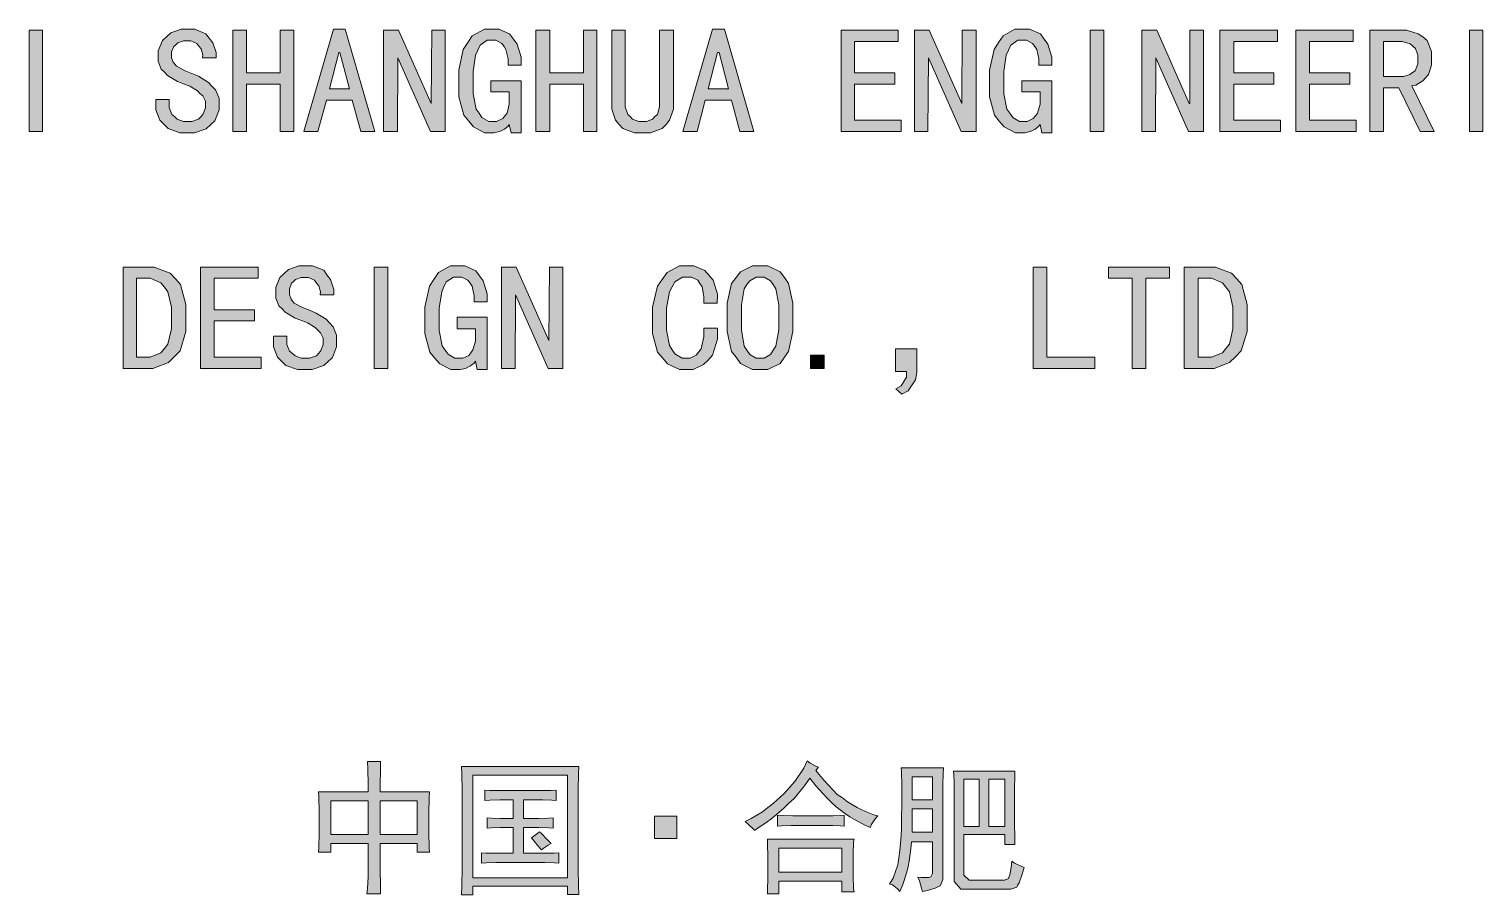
# Model space of a CAD drawing. Header units: millimetres. Extents: x -30643 to 86172, y -19411 to 63186.
# Drawn here: x 78949 to 82738, y 51980 to 54235 of the extents above; entities that cross this region are included whole.
import ezdxf

# ---------------------------------------------------------------- set-up
doc = ezdxf.new("R2010")
doc.units = ezdxf.units.MM

msp = doc.modelspace()

# ---------------------------------------------------------------- hatches: boundary and pattern name
h = msp.add_hatch(color=0)
h.dxf.hatch_style = 2
h.paths.add_polyline_path([(78984.3, 53968.3), (78949.1, 53968.3), (78949.1, 54232.2), (78984.3, 54232.2)])
h = msp.add_hatch(color=0)
h.dxf.hatch_style = 2
h.paths.add_polyline_path([(79444.5, 54042.2), (79444.5, 54024.6), (79433.2, 53996.4), (79422, 53985.9), (79410.7, 53975.3), (79380.5, 53964.8), (79360.7, 53964.8), (79341.8, 53964.8), (79311.5, 53976), (79300.9, 53986.6), (79289.7, 53997.8), (79279.1, 54024.6), (79279.1, 54040.8), (79279.1, 54051.3), (79314.3, 54051.3), (79314.3, 54042.2), (79314.3, 54030.9), (79321.3, 54012.6), (79328.4, 54007), (79335.4, 54000.7), (79351.6, 53994.3), (79360.7, 53994.3), (79373.4, 53994.3), (79391, 54000.7), (79397.3, 54007.7), (79403, 54014), (79408.6, 54030.2), (79408.6, 54039.4), (79408.6, 54047.1), (79401.6, 54061.2), (79394.5, 54067.5), (79388.2, 54074.5), (79367.8, 54086.5), (79354.4, 54091.4), (79336.1, 54098.5), (79309.4, 54113.9), (79301.6, 54122.4), (79293.2, 54130.8), (79285.5, 54151.2), (79285.5, 54162.5), (79285.5, 54178.7), (79296.7, 54205.4), (79308, 54215.3), (79318.5, 54225.1), (79345.3, 54235), (79360.7, 54235), (79381.2, 54235), (79410, 54223), (79418.5, 54211.1), (79427.6, 54199.1), (79436.7, 54173.8), (79436.7, 54159.7), (79400.9, 54159.7), (79401.6, 54168.1), (79397.3, 54183.6), (79391.7, 54190.6), (79386.1, 54197.7), (79370.6, 54204), (79360.7, 54204), (79351.6, 54204), (79336.8, 54199.1), (79331.9, 54194.2), (79326.3, 54189.2), (79320.6, 54175.9), (79320.6, 54167.4), (79320.6, 54160.4), (79324.9, 54148.4), (79329.1, 54143.5), (79333.3, 54138.6), (79355.8, 54126.6), (79373.4, 54119.6), (79390.3, 54112.5), (79416.3, 54095.6), (79425.5, 54086.5), (79434.6, 54076.6), (79444.5, 54054.8)])
h = msp.add_hatch(color=0)
h.dxf.hatch_style = 2
h.paths.add_polyline_path([(79638.7, 53968.3), (79603.5, 53968.3), (79603.5, 54091.4), (79515.6, 54091.4), (79515.6, 53968.3), (79479.7, 53968.3), (79479.7, 54232.2), (79515.6, 54232.2), (79515.6, 54121), (79603.5, 54121), (79603.5, 54232.2), (79638.7, 54232.2)])
h = msp.add_hatch(color=0)
h.paths.add_polyline_path([(79849.8, 53968.3), (79813.2, 53968.3), (79791.4, 54049.9), (79723.8, 54049.9), (79702, 53968.3), (79664.7, 53968.3), (79742.1, 54235), (79773.1, 54235)])
h.paths.add_polyline_path([(79783.7, 54079.5), (79759, 54173.8), (79756.2, 54173.8), (79731.6, 54079.5)])
h = msp.add_hatch(color=0)
h.dxf.hatch_style = 2
h.paths.add_polyline_path([(80033.5, 53968.3), (79995.5, 53968.3), (79910.3, 54159.7), (79908.9, 53968.3), (79873, 53968.3), (79873, 54232.2), (79911.7, 54232.2), (79996.9, 54040.8), (79998.3, 54232.2), (80033.5, 54232.2)])
h = msp.add_hatch(color=0)
h.dxf.hatch_style = 2
h.paths.add_polyline_path([(80231.2, 53964.8), (80205.2, 53964.8), (80200.2, 53986.6), (80197.4, 53982.4), (80187.6, 53974.6), (80181.2, 53971.1), (80174.9, 53968.3), (80160.1, 53964.8), (80152.4, 53964.8), (80136.2, 53964.8), (80107.4, 53980.2), (80094.7, 53995), (80082, 54010.5), (80069.4, 54058.4), (80069.4, 54091.4), (80069.4, 54128), (80080.6, 54182.2), (80092.6, 54199.8), (80103.8, 54217.4), (80135.5, 54235), (80155.9, 54235), (80173.5, 54235), (80200.9, 54222.3), (80211.5, 54208.9), (80221.3, 54195.6), (80231.2, 54161.8), (80231.2, 54140.7), (80197.4, 54140.7), (80197.4, 54157.6), (80191.8, 54181.5), (80186.9, 54189.9), (80181.2, 54197.7), (80165.8, 54206.1), (80155.9, 54206.1), (80143.2, 54206.1), (80124.9, 54193.5), (80118.6, 54180.1), (80112.3, 54167.4), (80106.6, 54124.5), (80106.6, 54094.9), (80106.6, 54066.1), (80114.4, 54026.7), (80122.1, 54016.1), (80129.2, 54004.9), (80147.5, 53994.3), (80157.3, 53994.3), (80167.2, 53994.3), (80183.4, 54002.1), (80189, 54009.1), (80194.6, 54016.1), (80200.2, 54039.4), (80200.2, 54054.8), (80200.2, 54071.7), (80152.4, 54071.7), (80152.4, 54100.6), (80231.2, 54100.6)])
h = msp.add_hatch(color=0)
h.dxf.hatch_style = 2
h.paths.add_polyline_path([(80428.9, 53968.3), (80393.8, 53968.3), (80393.8, 54091.4), (80305.8, 54091.4), (80305.8, 53968.3), (80269.9, 53968.3), (80269.9, 54232.2), (80305.8, 54232.2), (80305.8, 54121), (80393.8, 54121), (80393.8, 54232.2), (80428.9, 54232.2)])
h = msp.add_hatch(color=0)
h.dxf.hatch_style = 2
h.paths.add_polyline_path([(80628.1, 54045.7), (80628.1, 54026.7), (80618.2, 53997.8), (80609.1, 53986.6), (80599.2, 53976), (80568.3, 53964.8), (80547.9, 53964.8), (80526.7, 53964.8), (80496.5, 53976), (80486.6, 53986.6), (80477.5, 53997.8), (80467.6, 54026.7), (80467.6, 54045.7), (80467.6, 54232.2), (80502.8, 54232.2), (80502.8, 54045.7), (80502.8, 54032.3), (80509.2, 54012.6), (80515.5, 54007), (80521.8, 54000.7), (80538, 53994.3), (80547.9, 53994.3), (80557.7, 53994.3), (80573.9, 54000.7), (80580.2, 54007), (80586.6, 54012.6), (80592.2, 54032.3), (80592.2, 54045.7), (80592.2, 54232.2), (80628.1, 54232.2)])
h = msp.add_hatch(color=0)
h.paths.add_polyline_path([(80837.8, 53968.3), (80801.2, 53968.3), (80779.4, 54049.9), (80711.1, 54049.9), (80690, 53968.3), (80652.7, 53968.3), (80730.1, 54235), (80761.1, 54235)])
h.paths.add_polyline_path([(80771.6, 54079.5), (80747, 54173.8), (80743.5, 54173.8), (80718.9, 54079.5)])
h = msp.add_hatch(color=0)
h.dxf.hatch_style = 2
h.paths.add_polyline_path([(81222, 53968.3), (81065.1, 53968.3), (81065.1, 54232.2), (81214.2, 54232.2), (81214.2, 54202.6), (81100.2, 54202.6), (81100.2, 54121), (81205.1, 54121), (81205.1, 54091.4), (81100.2, 54091.4), (81100.2, 53997.8), (81222, 53997.8)])
h = msp.add_hatch(color=0)
h.dxf.hatch_style = 2
h.paths.add_polyline_path([(81416.9, 53968.3), (81378.2, 53968.3), (81293.1, 54159.7), (81291.6, 53968.3), (81256.5, 53968.3), (81256.5, 54232.2), (81294.5, 54232.2), (81379.6, 54040.8), (81381, 54232.2), (81416.9, 54232.2)])
h = msp.add_hatch(color=0)
h.dxf.hatch_style = 2
h.paths.add_polyline_path([(81613.9, 53964.8), (81587.9, 53964.8), (81583.7, 53986.6), (81580.2, 53982.4), (81571, 53974.6), (81564, 53971.1), (81557.6, 53968.3), (81543.6, 53964.8), (81535.8, 53964.8), (81519.6, 53964.8), (81490.1, 53980.2), (81477.4, 53995), (81464.8, 54010.5), (81452.1, 54058.4), (81452.1, 54091.4), (81452.1, 54128), (81464, 54182.2), (81475.3, 54199.8), (81487.3, 54217.4), (81518.2, 54235), (81538.6, 54235), (81556.2, 54235), (81584.4, 54222.3), (81594.2, 54208.9), (81604.1, 54195.6), (81613.9, 54161.8), (81613.9, 54140.7), (81580.2, 54140.7), (81580.2, 54157.6), (81575.2, 54181.5), (81569.6, 54189.9), (81564, 54197.7), (81548.5, 54206.1), (81538.6, 54206.1), (81526, 54206.1), (81507.7, 54193.5), (81501.3, 54180.1), (81495.7, 54167.4), (81489.4, 54124.5), (81489.4, 54094.9), (81489.4, 54066.1), (81497.1, 54026.7), (81504.9, 54016.1), (81512.6, 54004.9), (81530.2, 53994.3), (81540, 53994.3), (81549.9, 53994.3), (81566.1, 54002.1), (81571.7, 54009.1), (81577.3, 54016.1), (81583.7, 54039.4), (81583.7, 54054.8), (81583.7, 54071.7), (81535.8, 54071.7), (81535.8, 54100.6), (81613.9, 54100.6)])
h = msp.add_hatch(color=0)
h.dxf.hatch_style = 2
h.paths.add_polyline_path([(81749.7, 53968.3), (81714.6, 53968.3), (81714.6, 54232.2), (81749.7, 54232.2)])
h = msp.add_hatch(color=0)
h.dxf.hatch_style = 2
h.paths.add_polyline_path([(82009.4, 53968.3), (81970.7, 53968.3), (81885.6, 54159.7), (81884.1, 53968.3), (81849, 53968.3), (81849, 54232.2), (81887.7, 54232.2), (81972.1, 54040.8), (81974.2, 54040.8), (81974.2, 54232.2), (82009.4, 54232.2)])
h = msp.add_hatch(color=0)
h.dxf.hatch_style = 2
h.paths.add_polyline_path([(82209.9, 53968.3), (82052.3, 53968.3), (82052.3, 54232.2), (82202.2, 54232.2), (82202.2, 54202.6), (82088.2, 54202.6), (82088.2, 54121), (82193.1, 54121), (82193.1, 54091.4), (82088.2, 54091.4), (82088.2, 53997.8), (82209.9, 53997.8)])
h = msp.add_hatch(color=0)
h.dxf.hatch_style = 2
h.paths.add_polyline_path([(82407.7, 53968.3), (82250.1, 53968.3), (82250.1, 54232.2), (82399.9, 54232.2), (82399.9, 54202.6), (82285.9, 54202.6), (82285.9, 54121), (82390.8, 54121), (82390.8, 54091.4), (82285.9, 54091.4), (82285.9, 53997.8), (82407.7, 53997.8)])
h = msp.add_hatch(color=0)
h.paths.add_polyline_path([(82611, 53968.3), (82574.5, 53968.3), (82518.9, 54082.3), (82478.8, 54082.3), (82478.8, 53968.3), (82442.9, 53968.3), (82442.9, 54232.2), (82520.3, 54232.2), (82538.6, 54232.2), (82568.8, 54223), (82580.8, 54214.6), (82592, 54205.4), (82603.3, 54176.6), (82603.3, 54156.2), (82603.3, 54140.7), (82595.6, 54116.8), (82587.8, 54108.3), (82580.8, 54099.9), (82562.5, 54089.3), (82552.6, 54087.2)])
h.paths.add_polyline_path([(82568.1, 54156.2), (82568.1, 54167.4), (82561.8, 54184.3), (82554.7, 54190.6), (82548.4, 54196.3), (82527.3, 54202.6), (82512.5, 54202.6), (82478.8, 54202.6), (82478.8, 54111.8), (82521.7, 54111.8), (82530.8, 54111.8), (82547, 54116.8), (82554, 54121.7), (82561.1, 54126.6), (82568.1, 54144.2)])
h = msp.add_hatch(color=0)
h.dxf.hatch_style = 2
h.paths.add_polyline_path([(82737.7, 53968.3), (82702.5, 53968.3), (82702.5, 54232.2), (82737.7, 54232.2)])
h = msp.add_hatch(color=0)
h.paths.add_polyline_path([(79357.2, 53482.7), (79357.2, 53446.9), (79342.5, 53396.9), (79327, 53381.4), (79312.2, 53366.6), (79271.4, 53351.2), (79246, 53351.2), (79194, 53351.2), (79194, 53615), (79246, 53615), (79274.9, 53615), (79317.1, 53599.6), (79330.5, 53584.8), (79343.9, 53569.3), (79357.2, 53517.9)])
h.paths.add_polyline_path([(79320.6, 53482.7), (79320.6, 53510.9), (79310.8, 53551), (79301.6, 53563), (79292.5, 53574.2), (79265, 53586.2), (79246, 53586.2), (79229.2, 53586.2), (79229.2, 53380.7), (79246, 53380.7), (79265, 53380.7), (79292.5, 53392), (79301.6, 53403.2), (79310.8, 53414.5), (79320.6, 53453.9)])
h = msp.add_hatch(color=0)
h.dxf.hatch_style = 2
h.paths.add_polyline_path([(79553.6, 53351.2), (79395.9, 53351.2), (79395.9, 53615), (79545.8, 53615), (79545.8, 53586.2), (79431.1, 53586.2), (79431.1, 53503.9), (79536.7, 53503.9), (79536.7, 53475), (79431.1, 53475), (79431.1, 53380.7), (79553.6, 53380.7)])
h = msp.add_hatch(color=0)
h.dxf.hatch_style = 2
h.paths.add_polyline_path([(79750.6, 53425.7), (79750.6, 53407.4), (79740, 53379.3), (79728.8, 53369.5), (79717.5, 53358.9), (79686.6, 53348.3), (79667.6, 53348.3), (79648.6, 53348.3), (79618.3, 53358.9), (79607, 53370.2), (79596.5, 53380.7), (79585.9, 53407.4), (79585.9, 53423.6), (79585.9, 53434.9), (79621.1, 53434.9), (79621.1, 53425.7), (79621.1, 53413.8), (79628.1, 53396.2), (79635.2, 53389.9), (79642.2, 53383.5), (79658.4, 53377.9), (79667.6, 53377.9), (79680.2, 53377.9), (79697.8, 53384.2), (79704.1, 53390.6), (79709.8, 53397.6), (79715.4, 53413.1), (79715.4, 53422.2), (79715.4, 53430), (79708.4, 53444), (79701.3, 53451.1), (79694.3, 53457.4), (79674.6, 53469.4), (79661.2, 53475), (79642.9, 53482), (79616.2, 53497.5), (79608.4, 53506), (79600, 53514.4), (79592.3, 53534.1), (79592.3, 53546.1), (79592.3, 53562.3), (79602.8, 53588.3), (79614.1, 53598.1), (79625.3, 53608.7), (79652.1, 53618.6), (79667.6, 53618.6), (79688, 53618.6), (79716.8, 53606.6), (79725.3, 53594.6), (79734.4, 53582.7), (79743.6, 53556.6), (79743.6, 53542.6), (79707.7, 53542.6), (79708.4, 53551), (79704.1, 53566.5), (79698.5, 53573.5), (79692.9, 53580.6), (79677.4, 53587.6), (79667.6, 53587.6), (79658.4, 53587.6), (79643.6, 53582.7), (79638, 53577.7), (79633.1, 53572.8), (79627.4, 53558.7), (79627.4, 53550.3), (79627.4, 53543.3), (79631.7, 53531.3), (79635.9, 53526.4), (79640.1, 53521.4), (79661.9, 53509.5), (79680.2, 53502.4), (79697.1, 53495.4), (79723.1, 53479.2), (79732.3, 53469.4), (79741.4, 53459.5), (79750.6, 53437.7)])
h = msp.add_hatch(color=0)
h.dxf.hatch_style = 2
h.paths.add_polyline_path([(79883.6, 53351.2), (79848.4, 53351.2), (79848.4, 53615), (79883.6, 53615)])
h = msp.add_hatch(color=0)
h.dxf.hatch_style = 2
h.paths.add_polyline_path([(80143.2, 53348.3), (80116.5, 53348.3), (80112.3, 53370.2), (80108.8, 53365.2), (80099.6, 53357.5), (80092.6, 53354.7), (80086.2, 53351.2), (80072.2, 53348.3), (80064.4, 53348.3), (80048.2, 53348.3), (80019.4, 53363.1), (80006, 53378.6), (79993.4, 53393.4), (79980.7, 53441.9), (79980.7, 53475), (79980.7, 53510.9), (79992.7, 53565.1), (80003.9, 53582.7), (80015.9, 53601), (80047.5, 53618.6), (80067.2, 53618.6), (80084.8, 53618.6), (80113, 53605.2), (80122.8, 53592.5), (80132.7, 53579.1), (80143.2, 53545.4), (80143.2, 53524.3), (80108.8, 53524.3), (80108.8, 53540.4), (80103.8, 53565.1), (80098.2, 53572.8), (80092.6, 53581.3), (80077.1, 53589), (80067.2, 53589), (80055.3, 53589), (80036.3, 53576.3), (80029.9, 53563.7), (80024.3, 53551), (80018, 53508.1), (80018, 53477.8), (80018, 53449.7), (80025.7, 53410.3), (80033.5, 53399), (80041.2, 53388.4), (80058.8, 53377.9), (80068.7, 53377.9), (80079.2, 53377.9), (80094.7, 53384.9), (80100.3, 53392), (80105.9, 53399.7), (80112.3, 53422.2), (80112.3, 53437.7), (80112.3, 53454.6), (80064.4, 53454.6), (80064.4, 53484.2), (80143.2, 53484.2)])
h = msp.add_hatch(color=0)
h.dxf.hatch_style = 2
h.paths.add_polyline_path([(80340.3, 53351.2), (80301.6, 53351.2), (80217.1, 53542.6), (80215.7, 53351.2), (80179.8, 53351.2), (80179.8, 53615), (80218.5, 53615), (80303.7, 53423.6), (80305.1, 53615), (80340.3, 53615)])
h = msp.add_hatch(color=0)
h.dxf.hatch_style = 2
h.paths.add_polyline_path([(80743.5, 53456), (80742.8, 53427.2), (80730.1, 53385.6), (80718.9, 53373), (80706.9, 53361), (80679.4, 53348.3), (80663.3, 53348.3), (80644.3, 53348.3), (80612.6, 53363.1), (80599.9, 53378.6), (80586.6, 53393.4), (80573.9, 53441.9), (80573.9, 53475), (80573.9, 53510.9), (80586.6, 53565.1), (80599.2, 53582.7), (80611.9, 53601), (80644.3, 53618.6), (80664.7, 53618.6), (80681.6, 53618.6), (80709.7, 53605.9), (80721, 53593.2), (80732.2, 53580.6), (80742.8, 53544.7), (80742.1, 53521.4), (80707.6, 53521.4), (80707.6, 53538.3), (80702.7, 53563.7), (80697, 53572.1), (80691.4, 53580.6), (80675.2, 53589), (80664.7, 53589), (80652, 53589), (80632.3, 53576.3), (80625.3, 53563.7), (80618.2, 53551), (80610.5, 53508.1), (80610.5, 53477.8), (80610.5, 53450.4), (80618.2, 53411), (80625.3, 53399.7), (80632.3, 53389.2), (80651.3, 53377.9), (80663.3, 53377.9), (80671.7, 53377.9), (80687.2, 53385.6), (80694.2, 53394.1), (80700.6, 53401.8), (80707.6, 53433.5), (80707.6, 53456)])
h = msp.add_hatch(color=0)
h.paths.add_polyline_path([(80939.1, 53484.2), (80939.1, 53447.6), (80927.8, 53395.5), (80917.3, 53380), (80906, 53363.8), (80874.4, 53348.3), (80854.7, 53348.3), (80834.3, 53348.3), (80802.6, 53363.8), (80791.3, 53380), (80779.4, 53395.5), (80768.1, 53447.6), (80768.1, 53484.2), (80768.1, 53520.7), (80779.4, 53572.1), (80791.3, 53587.6), (80802.6, 53603.1), (80834.3, 53618.6), (80854.7, 53618.6), (80874.4, 53618.6), (80906, 53603.1), (80917.3, 53587.6), (80927.8, 53572.1), (80939.1, 53520.7)])
h.paths.add_polyline_path([(80902.5, 53484.2), (80902.5, 53516.5), (80895.5, 53558.7), (80888.4, 53569.3), (80881.4, 53579.1), (80864.5, 53589), (80854.7, 53589), (80844.1, 53589), (80827.2, 53579.1), (80819.5, 53569.3), (80812.4, 53558.7), (80805.4, 53516.5), (80805.4, 53484.2), (80805.4, 53451.8), (80812.4, 53408.9), (80819.5, 53398.3), (80827.2, 53387.7), (80844.1, 53377.9), (80854.7, 53377.9), (80864.5, 53377.9), (80881.4, 53387.7), (80888.4, 53398.3), (80895.5, 53408.9), (80902.5, 53451.8)])
h = msp.add_hatch(color=0)
h.dxf.hatch_style = 2
h.paths.add_polyline_path([(81726.5, 53351.2), (81566.1, 53351.2), (81566.1, 53615), (81601.3, 53615), (81601.3, 53380.7), (81726.5, 53380.7)])
h = msp.add_hatch(color=0)
h.dxf.hatch_style = 2
h.paths.add_polyline_path([(81920.7, 53586.2), (81859.5, 53586.2), (81859.5, 53351.2), (81823.6, 53351.2), (81823.6, 53586.2), (81761.7, 53586.2), (81761.7, 53615), (81920.7, 53615)])
h = msp.add_hatch(color=0)
h.paths.add_polyline_path([(82123.4, 53482.7), (82123.4, 53446.9), (82107.9, 53396.9), (82093.1, 53381.4), (82077.7, 53366.6), (82037.5, 53351.2), (82012.2, 53351.2), (81959.4, 53351.2), (81959.4, 53615), (82012.2, 53615), (82040.4, 53615), (82082.6, 53599.6), (82096, 53584.8), (82109.3, 53569.3), (82123.4, 53517.9)])
h.paths.add_polyline_path([(82086.1, 53482.7), (82086.1, 53510.9), (82077, 53551), (82067.8, 53563), (82058.7, 53574.2), (82030.5, 53586.2), (82012.2, 53586.2), (81995.3, 53586.2), (81995.3, 53380.7), (82012.2, 53380.7), (82030.5, 53380.7), (82058.7, 53392), (82067.8, 53403.2), (82077, 53414.5), (82086.1, 53453.9)])
h = msp.add_hatch(color=0)
h.dxf.hatch_style = 2
h.paths.add_polyline_path([(81021.4, 53351.2), (80985.5, 53351.2), (80985.5, 53385.6), (81021.4, 53385.6)])
h = msp.add_hatch(color=0)
h.dxf.hatch_style = 2
h.paths.add_polyline_path([(81206.5, 53402.5), (81262.1, 53402.5), (81262.1, 53340.6), (81259.3, 53321.6), (81240.3, 53292.7), (81223.4, 53283.6), (81207.9, 53297.7), (81222, 53305.4), (81235.4, 53327.9), (81235.4, 53343.4), (81206.5, 53343.4)])
h = msp.add_hatch(color=0)
h.paths.add_polyline_path([(79865.3, 52327.3), (79864.6, 52306.2), (79863.9, 52266.8), (79863.9, 52248.5), (79992.7, 52248.5), (79991.9, 52233.7), (79991.2, 52192.9), (79991.2, 52166.9), (79991.2, 52141.5), (79991.9, 52103.5), (79992.7, 52090.9), (79960.3, 52090.9), (79960.3, 52113.4), (79863.9, 52113.4), (79863.9, 52049.3), (79863.9, 52040.9), (79864.6, 52007.1), (79865.3, 51982.5), (79829.4, 51982.5), (79830.8, 51995.9), (79832.9, 52027.5), (79832.9, 52045.1), (79832.9, 52113.4), (79735.8, 52113.4), (79735.8, 52090.9), (79703.4, 52090.9), (79704.1, 52102.1), (79704.8, 52140.1), (79704.8, 52166.9), (79704.8, 52194.3), (79704.1, 52235.1), (79703.4, 52248.5), (79832.9, 52248.5), (79832.9, 52268.2), (79831.5, 52307.6), (79830.8, 52327.3)])
h.paths.add_polyline_path([(79960.3, 52137.3), (79960.3, 52224.6), (79863.9, 52224.6), (79863.9, 52137.3)])
h.paths.add_polyline_path([(79832.9, 52137.3), (79832.9, 52224.6), (79735.8, 52224.6), (79735.8, 52137.3)])
h = msp.add_hatch(color=0)
h.dxf.hatch_style = 2
h.paths.add_polyline_path([(80998.9, 52303.4), (81020.7, 52277.3), (81055.2, 52241.5), (81068.6, 52232.3), (81081.9, 52222.5), (81106.6, 52207.7), (81117.8, 52202), (81129.1, 52197.1), (81150.2, 52188.7), (81160.8, 52185.9), (81153.7, 52178.1), (81143.9, 52162.6), (81141.8, 52154.9), (81127, 52161.2), (81100.2, 52176), (81088.3, 52183), (81076.3, 52190.8), (81052.4, 52209.1), (81039.7, 52221), (81027.8, 52232.3), (80999.6, 52264), (80984.1, 52283.7), (80970.1, 52264), (80942.6, 52230.9), (80928.5, 52218.2), (80915.2, 52204.9), (80891.3, 52184.5), (80882.1, 52177.4), (80872.3, 52169.7), (80850.4, 52154.9), (80838.5, 52147.2), (80837.1, 52150.7), (80825.1, 52162.6), (80815.3, 52171.1), (80830.7, 52178.8), (80860.3, 52196.4), (80874.4, 52207), (80888.4, 52217.5), (80916.6, 52243.6), (80930.7, 52259.7), (80944.7, 52275.2), (80968, 52309.7), (80977.1, 52328.7), (80984.8, 52323.1), (80999.6, 52315.3), (81006.7, 52312.5)])
h = msp.add_hatch(color=0)
h.paths.add_polyline_path([(80381.8, 52313.9), (80381.1, 52294.9), (80380.4, 52253.4), (80380.4, 52230.9), (80380.4, 52071.9), (80380.4, 52048.6), (80381.1, 52003.6), (80381.8, 51981.1), (80352.2, 51981.1), (80352.2, 52002.2), (80105.9, 52002.2), (80105.9, 51979.7), (80075.7, 51979.7), (80076.4, 52002.9), (80077.8, 52050.1), (80077.8, 52074.7), (80077.8, 52230.9), (80077.8, 52252.7), (80076.4, 52294.2), (80075.7, 52313.9)])
h.paths.add_polyline_path([(80352.2, 52024), (80352.2, 52291.4), (80105.9, 52291.4), (80105.9, 52024)])
h = msp.add_hatch(color=0)
h.paths.add_polyline_path([(81264.9, 52026.1), (81274.1, 52024.7), (81288.8, 52024.7), (81293.8, 52025.4), (81298.7, 52026.8), (81303.6, 52035.3), (81303.6, 52043.7), (81303.6, 52117.6), (81248.7, 52117.6), (81246.6, 52100), (81242.4, 52067.6), (81239.6, 52053.6), (81236.8, 52038.8), (81226.2, 52006.4), (81218.5, 51988.8), (81212.1, 51995.9), (81198.8, 52005.7), (81191.7, 52007.8), (81200.9, 52023.3), (81212.8, 52057.8), (81215.6, 52076.1), (81218.5, 52095.1), (81222, 52133.8), (81222.7, 52154.9), (81222.7, 52176), (81223.4, 52219.6), (81223.4, 52242.2), (81223.4, 52265.4), (81222.7, 52299.9), (81222, 52310.4), (81331.8, 52310.4), (81331.1, 52295.6), (81330.3, 52266.8), (81330.3, 52252.7), (81330.3, 52033.2), (81330.3, 52019.8), (81323.3, 52003.6), (81317, 52000.8), (81309.9, 51997.3), (81290.2, 51991.6), (81276.9, 51988.8), (81274.8, 51997.3), (81269.1, 52016.3)])
h.paths.add_polyline_path([(81303.6, 52142.9), (81303.6, 52204.2), (81250.1, 52204.2), (81250.1, 52142.9)])
h.paths.add_polyline_path([(81303.6, 52227.4), (81303.6, 52287.2), (81250.1, 52287.2), (81250.1, 52227.4)])
h = msp.add_hatch(color=0)
h.paths.add_polyline_path([(81518.2, 52302), (81517.5, 52294.9), (81516.8, 52249.9), (81516.8, 52211.2), (81516.8, 52172.5), (81517.5, 52122.5), (81518.2, 52110.6), (81491.5, 52110.6), (81491.5, 52137.3), (81385.2, 52137.3), (81385.2, 52043.7), (81385.2, 52031.1), (81399.3, 52018.4), (81413.4, 52018.4), (81483, 52018.4), (81490.8, 52018.4), (81501.3, 52022.6), (81502.7, 52027.5), (81504.9, 52031.8), (81508.4, 52051.5), (81509.8, 52067.6), (81516.8, 52062.7), (81533, 52055), (81542.2, 52050.8), (81537.2, 52033.9), (81528.8, 52011.4), (81526, 52005.7), (81523.2, 52000.1), (81507.7, 51994.5), (81495, 51994.5), (81393.7, 51994.5), (81376.8, 51994.5), (81359.9, 52014.9), (81359.9, 52034.6), (81359.9, 52259), (81359.9, 52271.7), (81359.2, 52292.8), (81358.5, 52302)])
h.paths.add_polyline_path([(81491.5, 52157.7), (81491.5, 52280.9), (81450, 52280.9), (81450, 52157.7)])
h.paths.add_polyline_path([(81424.6, 52157.7), (81424.6, 52280.9), (81385.2, 52280.9), (81385.2, 52157.7)])
h = msp.add_hatch(color=0)
h.dxf.hatch_style = 2
h.paths.add_polyline_path([(80274.8, 52251.3), (80286.1, 52251.3), (80310, 52252), (80322.7, 52252.7), (80322.7, 52226), (80311.4, 52226.7), (80287.5, 52227.4), (80274.8, 52227.4), (80237.5, 52227.4), (80237.5, 52178.8), (80264.3, 52178.8), (80277.6, 52178.8), (80303, 52179.5), (80314.9, 52180.2), (80314.9, 52153.5), (80303, 52154.2), (80277.6, 52154.9), (80264.3, 52154.9), (80237.5, 52154.9), (80237.5, 52088.1), (80279.1, 52088.1), (80292.4, 52088.1), (80317.8, 52088.8), (80329.7, 52089.5), (80329.7, 52062.7), (80318.5, 52063.4), (80293.1, 52064.1), (80279.1, 52064.1), (80178.4, 52064.1), (80165.8, 52064.1), (80140.4, 52063.4), (80127.8, 52062.7), (80127.8, 52089.5), (80140.4, 52088.8), (80165.8, 52088.1), (80178.4, 52088.1), (80210.8, 52088.1), (80210.8, 52154.9), (80190.4, 52154.9), (80177.7, 52154.9), (80153.8, 52154.2), (80142.5, 52153.5), (80142.5, 52180.2), (80153.8, 52179.5), (80177.7, 52178.8), (80190.4, 52178.8), (80210.8, 52178.8), (80210.8, 52227.4), (80189, 52227.4), (80175.6, 52227.4), (80149.6, 52226.7), (80136.9, 52226), (80136.9, 52252.7), (80149.6, 52252), (80175.6, 52251.3), (80189, 52251.3)])
h = msp.add_hatch(color=0)
h.dxf.hatch_style = 2
h.paths.add_polyline_path([(80578.8, 52184.5), (80637.2, 52184.5), (80637.2, 52126.8), (80578.8, 52126.8)])
h = msp.add_hatch(color=0)
h.dxf.hatch_style = 2
h.paths.add_polyline_path([(81032, 52185.9), (81043.2, 52185.9), (81064.4, 52186.6), (81073.5, 52187.3), (81073.5, 52159.1), (81063.7, 52159.8), (81043.2, 52160.5), (81033.4, 52160.5), (80950.4, 52160.5), (80934.2, 52160.5), (80909.5, 52159.8), (80899.7, 52159.1), (80899.7, 52187.3), (80913.8, 52186.6), (80939.1, 52185.9), (80950.4, 52185.9)])
h = msp.add_hatch(color=0)
h.dxf.hatch_style = 2
h.paths.add_polyline_path([(80279.1, 52144.3), (80283.3, 52140.8), (80298.1, 52125.3), (80309.3, 52113.4), (80301.6, 52109.2), (80288.9, 52100.7), (80284, 52097.2), (80281.9, 52100), (80269.2, 52115.5), (80258.6, 52128.2), (80264.3, 52132.4), (80274.8, 52140.8)])
h = msp.add_hatch(color=0)
h.paths.add_polyline_path([(81098.8, 52125.3), (81097.4, 52117.6), (81096.7, 52083.8), (81096.7, 52057.1), (81096.7, 52030.3), (81097.4, 51995.2), (81098.8, 51987.4), (81067.2, 51987.4), (81067.2, 52015.6), (80902.5, 52015.6), (80902.5, 51982.5), (80873, 51982.5), (80873.7, 51991.6), (80874.4, 52025.4), (80874.4, 52050.8), (80874.4, 52076.8), (80873.7, 52114.1), (80873, 52125.3)])
h.paths.add_polyline_path([(81067.2, 52038.8), (81067.2, 52101.4), (80902.5, 52101.4), (80902.5, 52038.8)])

# ---------------------------------------------------------------- linework, layer by layer
at = {"color": 0, "lineweight": 0}
for points in [[(78984.3, 53968.3), (78949.1, 53968.3), (78949.1, 54232.2), (78984.3, 54232.2)], [(79444.5, 54042.2), (79444.5, 54024.6), (79433.2, 53996.4), (79422, 53985.9), (79410.7, 53975.3), (79380.5, 53964.8), (79360.7, 53964.8), (79341.8, 53964.8), (79311.5, 53976), (79300.9, 53986.6), (79289.7, 53997.8), (79279.1, 54024.6), (79279.1, 54040.8), (79279.1, 54051.3), (79314.3, 54051.3), (79314.3, 54042.2), (79314.3, 54030.9), (79321.3, 54012.6), (79328.4, 54007), (79335.4, 54000.7), (79351.6, 53994.3), (79360.7, 53994.3), (79373.4, 53994.3), (79391, 54000.7), (79397.3, 54007.7), (79403, 54014), (79408.6, 54030.2), (79408.6, 54039.4), (79408.6, 54047.1), (79401.6, 54061.2), (79394.5, 54067.5), (79388.2, 54074.5), (79367.8, 54086.5), (79354.4, 54091.4), (79336.1, 54098.5), (79309.4, 54113.9), (79301.6, 54122.4), (79293.2, 54130.8), (79285.5, 54151.2), (79285.5, 54162.5), (79285.5, 54178.7), (79296.7, 54205.4), (79308, 54215.3), (79318.5, 54225.1), (79345.3, 54235), (79360.7, 54235), (79381.2, 54235), (79410, 54223), (79418.5, 54211.1), (79427.6, 54199.1), (79436.7, 54173.8), (79436.7, 54159.7), (79400.9, 54159.7), (79401.6, 54168.1), (79397.3, 54183.6), (79391.7, 54190.6), (79386.1, 54197.7), (79370.6, 54204), (79360.7, 54204), (79351.6, 54204), (79336.8, 54199.1), (79331.9, 54194.2), (79326.3, 54189.2), (79320.6, 54175.9), (79320.6, 54167.4), (79320.6, 54160.4), (79324.9, 54148.4), (79329.1, 54143.5), (79333.3, 54138.6), (79355.8, 54126.6), (79373.4, 54119.6), (79390.3, 54112.5), (79416.3, 54095.6), (79425.5, 54086.5), (79434.6, 54076.6), (79444.5, 54054.8)], [(79638.7, 53968.3), (79603.5, 53968.3), (79603.5, 54091.4), (79515.6, 54091.4), (79515.6, 53968.3), (79479.7, 53968.3), (79479.7, 54232.2), (79515.6, 54232.2), (79515.6, 54121), (79603.5, 54121), (79603.5, 54232.2), (79638.7, 54232.2)], [(79849.8, 53968.3), (79813.2, 53968.3), (79791.4, 54049.9), (79723.8, 54049.9), (79702, 53968.3), (79664.7, 53968.3), (79742.1, 54235), (79773.1, 54235)], [(80033.5, 53968.3), (79995.5, 53968.3), (79910.3, 54159.7), (79908.9, 53968.3), (79873, 53968.3), (79873, 54232.2), (79911.7, 54232.2), (79996.9, 54040.8), (79998.3, 54232.2), (80033.5, 54232.2)], [(80231.2, 53964.8), (80205.2, 53964.8), (80200.2, 53986.6), (80197.4, 53982.4), (80187.6, 53974.6), (80181.2, 53971.1), (80174.9, 53968.3), (80160.1, 53964.8), (80152.4, 53964.8), (80136.2, 53964.8), (80107.4, 53980.2), (80094.7, 53995), (80082, 54010.5), (80069.4, 54058.4), (80069.4, 54091.4), (80069.4, 54128), (80080.6, 54182.2), (80092.6, 54199.8), (80103.8, 54217.4), (80135.5, 54235), (80155.9, 54235), (80173.5, 54235), (80200.9, 54222.3), (80211.5, 54208.9), (80221.3, 54195.6), (80231.2, 54161.8), (80231.2, 54140.7), (80197.4, 54140.7), (80197.4, 54157.6), (80191.8, 54181.5), (80186.9, 54189.9), (80181.2, 54197.7), (80165.8, 54206.1), (80155.9, 54206.1), (80143.2, 54206.1), (80124.9, 54193.5), (80118.6, 54180.1), (80112.3, 54167.4), (80106.6, 54124.5), (80106.6, 54094.9), (80106.6, 54066.1), (80114.4, 54026.7), (80122.1, 54016.1), (80129.2, 54004.9), (80147.5, 53994.3), (80157.3, 53994.3), (80167.2, 53994.3), (80183.4, 54002.1), (80189, 54009.1), (80194.6, 54016.1), (80200.2, 54039.4), (80200.2, 54054.8), (80200.2, 54071.7), (80152.4, 54071.7), (80152.4, 54100.6), (80231.2, 54100.6)], [(80428.9, 53968.3), (80393.8, 53968.3), (80393.8, 54091.4), (80305.8, 54091.4), (80305.8, 53968.3), (80269.9, 53968.3), (80269.9, 54232.2), (80305.8, 54232.2), (80305.8, 54121), (80393.8, 54121), (80393.8, 54232.2), (80428.9, 54232.2)], [(80628.1, 54045.7), (80628.1, 54026.7), (80618.2, 53997.8), (80609.1, 53986.6), (80599.2, 53976), (80568.3, 53964.8), (80547.9, 53964.8), (80526.7, 53964.8), (80496.5, 53976), (80486.6, 53986.6), (80477.5, 53997.8), (80467.6, 54026.7), (80467.6, 54045.7), (80467.6, 54232.2), (80502.8, 54232.2), (80502.8, 54045.7), (80502.8, 54032.3), (80509.2, 54012.6), (80515.5, 54007), (80521.8, 54000.7), (80538, 53994.3), (80547.9, 53994.3), (80557.7, 53994.3), (80573.9, 54000.7), (80580.2, 54007), (80586.6, 54012.6), (80592.2, 54032.3), (80592.2, 54045.7), (80592.2, 54232.2), (80628.1, 54232.2)], [(80837.8, 53968.3), (80801.2, 53968.3), (80779.4, 54049.9), (80711.1, 54049.9), (80690, 53968.3), (80652.7, 53968.3), (80730.1, 54235), (80761.1, 54235)], [(81222, 53968.3), (81065.1, 53968.3), (81065.1, 54232.2), (81214.2, 54232.2), (81214.2, 54202.6), (81100.2, 54202.6), (81100.2, 54121), (81205.1, 54121), (81205.1, 54091.4), (81100.2, 54091.4), (81100.2, 53997.8), (81222, 53997.8)], [(81416.9, 53968.3), (81378.2, 53968.3), (81293.1, 54159.7), (81291.6, 53968.3), (81256.5, 53968.3), (81256.5, 54232.2), (81294.5, 54232.2), (81379.6, 54040.8), (81381, 54232.2), (81416.9, 54232.2)], [(81613.9, 53964.8), (81587.9, 53964.8), (81583.7, 53986.6), (81580.2, 53982.4), (81571, 53974.6), (81564, 53971.1), (81557.6, 53968.3), (81543.6, 53964.8), (81535.8, 53964.8), (81519.6, 53964.8), (81490.1, 53980.2), (81477.4, 53995), (81464.8, 54010.5), (81452.1, 54058.4), (81452.1, 54091.4), (81452.1, 54128), (81464, 54182.2), (81475.3, 54199.8), (81487.3, 54217.4), (81518.2, 54235), (81538.6, 54235), (81556.2, 54235), (81584.4, 54222.3), (81594.2, 54208.9), (81604.1, 54195.6), (81613.9, 54161.8), (81613.9, 54140.7), (81580.2, 54140.7), (81580.2, 54157.6), (81575.2, 54181.5), (81569.6, 54189.9), (81564, 54197.7), (81548.5, 54206.1), (81538.6, 54206.1), (81526, 54206.1), (81507.7, 54193.5), (81501.3, 54180.1), (81495.7, 54167.4), (81489.4, 54124.5), (81489.4, 54094.9), (81489.4, 54066.1), (81497.1, 54026.7), (81504.9, 54016.1), (81512.6, 54004.9), (81530.2, 53994.3), (81540, 53994.3), (81549.9, 53994.3), (81566.1, 54002.1), (81571.7, 54009.1), (81577.3, 54016.1), (81583.7, 54039.4), (81583.7, 54054.8), (81583.7, 54071.7), (81535.8, 54071.7), (81535.8, 54100.6), (81613.9, 54100.6)], [(81749.7, 53968.3), (81714.6, 53968.3), (81714.6, 54232.2), (81749.7, 54232.2)], [(82009.4, 53968.3), (81970.7, 53968.3), (81885.6, 54159.7), (81884.1, 53968.3), (81849, 53968.3), (81849, 54232.2), (81887.7, 54232.2), (81972.1, 54040.8), (81974.2, 54040.8), (81974.2, 54232.2), (82009.4, 54232.2)], [(82209.9, 53968.3), (82052.3, 53968.3), (82052.3, 54232.2), (82202.2, 54232.2), (82202.2, 54202.6), (82088.2, 54202.6), (82088.2, 54121), (82193.1, 54121), (82193.1, 54091.4), (82088.2, 54091.4), (82088.2, 53997.8), (82209.9, 53997.8)], [(82407.7, 53968.3), (82250.1, 53968.3), (82250.1, 54232.2), (82399.9, 54232.2), (82399.9, 54202.6), (82285.9, 54202.6), (82285.9, 54121), (82390.8, 54121), (82390.8, 54091.4), (82285.9, 54091.4), (82285.9, 53997.8), (82407.7, 53997.8)], [(82611, 53968.3), (82574.5, 53968.3), (82518.9, 54082.3), (82478.8, 54082.3), (82478.8, 53968.3), (82442.9, 53968.3), (82442.9, 54232.2), (82520.3, 54232.2), (82538.6, 54232.2), (82568.8, 54223), (82580.8, 54214.6), (82592, 54205.4), (82603.3, 54176.6), (82603.3, 54156.2), (82603.3, 54140.7), (82595.6, 54116.8), (82587.8, 54108.3), (82580.8, 54099.9), (82562.5, 54089.3), (82552.6, 54087.2)], [(82737.7, 53968.3), (82702.5, 53968.3), (82702.5, 54232.2), (82737.7, 54232.2)], [(82568.1, 54156.2), (82568.1, 54167.4), (82561.8, 54184.3), (82554.7, 54190.6), (82548.4, 54196.3), (82527.3, 54202.6), (82512.5, 54202.6), (82478.8, 54202.6), (82478.8, 54111.8), (82521.7, 54111.8), (82530.8, 54111.8), (82547, 54116.8), (82554, 54121.7), (82561.1, 54126.6), (82568.1, 54144.2)], [(79783.7, 54079.5), (79759, 54173.8), (79756.2, 54173.8), (79731.6, 54079.5)], [(80771.6, 54079.5), (80747, 54173.8), (80743.5, 54173.8), (80718.9, 54079.5)], [(79357.2, 53482.7), (79357.2, 53446.9), (79342.5, 53396.9), (79327, 53381.4), (79312.2, 53366.6), (79271.4, 53351.2), (79246, 53351.2), (79194, 53351.2), (79194, 53615), (79246, 53615), (79274.9, 53615), (79317.1, 53599.6), (79330.5, 53584.8), (79343.9, 53569.3), (79357.2, 53517.9)], [(79553.6, 53351.2), (79395.9, 53351.2), (79395.9, 53615), (79545.8, 53615), (79545.8, 53586.2), (79431.1, 53586.2), (79431.1, 53503.9), (79536.7, 53503.9), (79536.7, 53475), (79431.1, 53475), (79431.1, 53380.7), (79553.6, 53380.7)], [(79750.6, 53425.7), (79750.6, 53407.4), (79740, 53379.3), (79728.8, 53369.5), (79717.5, 53358.9), (79686.6, 53348.3), (79667.6, 53348.3), (79648.6, 53348.3), (79618.3, 53358.9), (79607, 53370.2), (79596.5, 53380.7), (79585.9, 53407.4), (79585.9, 53423.6), (79585.9, 53434.9), (79621.1, 53434.9), (79621.1, 53425.7), (79621.1, 53413.8), (79628.1, 53396.2), (79635.2, 53389.9), (79642.2, 53383.5), (79658.4, 53377.9), (79667.6, 53377.9), (79680.2, 53377.9), (79697.8, 53384.2), (79704.1, 53390.6), (79709.8, 53397.6), (79715.4, 53413.1), (79715.4, 53422.2), (79715.4, 53430), (79708.4, 53444), (79701.3, 53451.1), (79694.3, 53457.4), (79674.6, 53469.4), (79661.2, 53475), (79642.9, 53482), (79616.2, 53497.5), (79608.4, 53506), (79600, 53514.4), (79592.3, 53534.1), (79592.3, 53546.1), (79592.3, 53562.3), (79602.8, 53588.3), (79614.1, 53598.1), (79625.3, 53608.7), (79652.1, 53618.6), (79667.6, 53618.6), (79688, 53618.6), (79716.8, 53606.6), (79725.3, 53594.6), (79734.4, 53582.7), (79743.6, 53556.6), (79743.6, 53542.6), (79707.7, 53542.6), (79708.4, 53551), (79704.1, 53566.5), (79698.5, 53573.5), (79692.9, 53580.6), (79677.4, 53587.6), (79667.6, 53587.6), (79658.4, 53587.6), (79643.6, 53582.7), (79638, 53577.7), (79633.1, 53572.8), (79627.4, 53558.7), (79627.4, 53550.3), (79627.4, 53543.3), (79631.7, 53531.3), (79635.9, 53526.4), (79640.1, 53521.4), (79661.9, 53509.5), (79680.2, 53502.4), (79697.1, 53495.4), (79723.1, 53479.2), (79732.3, 53469.4), (79741.4, 53459.5), (79750.6, 53437.7)], [(79883.6, 53351.2), (79848.4, 53351.2), (79848.4, 53615), (79883.6, 53615)], [(80143.2, 53348.3), (80116.5, 53348.3), (80112.3, 53370.2), (80108.8, 53365.2), (80099.6, 53357.5), (80092.6, 53354.7), (80086.2, 53351.2), (80072.2, 53348.3), (80064.4, 53348.3), (80048.2, 53348.3), (80019.4, 53363.1), (80006, 53378.6), (79993.4, 53393.4), (79980.7, 53441.9), (79980.7, 53475), (79980.7, 53510.9), (79992.7, 53565.1), (80003.9, 53582.7), (80015.9, 53601), (80047.5, 53618.6), (80067.2, 53618.6), (80084.8, 53618.6), (80113, 53605.2), (80122.8, 53592.5), (80132.7, 53579.1), (80143.2, 53545.4), (80143.2, 53524.3), (80108.8, 53524.3), (80108.8, 53540.4), (80103.8, 53565.1), (80098.2, 53572.8), (80092.6, 53581.3), (80077.1, 53589), (80067.2, 53589), (80055.3, 53589), (80036.3, 53576.3), (80029.9, 53563.7), (80024.3, 53551), (80018, 53508.1), (80018, 53477.8), (80018, 53449.7), (80025.7, 53410.3), (80033.5, 53399), (80041.2, 53388.4), (80058.8, 53377.9), (80068.7, 53377.9), (80079.2, 53377.9), (80094.7, 53384.9), (80100.3, 53392), (80105.9, 53399.7), (80112.3, 53422.2), (80112.3, 53437.7), (80112.3, 53454.6), (80064.4, 53454.6), (80064.4, 53484.2), (80143.2, 53484.2)], [(80340.3, 53351.2), (80301.6, 53351.2), (80217.1, 53542.6), (80215.7, 53351.2), (80179.8, 53351.2), (80179.8, 53615), (80218.5, 53615), (80303.7, 53423.6), (80305.1, 53615), (80340.3, 53615)], [(80743.5, 53456), (80742.8, 53427.2), (80730.1, 53385.6), (80718.9, 53373), (80706.9, 53361), (80679.4, 53348.3), (80663.3, 53348.3), (80644.3, 53348.3), (80612.6, 53363.1), (80599.9, 53378.6), (80586.6, 53393.4), (80573.9, 53441.9), (80573.9, 53475), (80573.9, 53510.9), (80586.6, 53565.1), (80599.2, 53582.7), (80611.9, 53601), (80644.3, 53618.6), (80664.7, 53618.6), (80681.6, 53618.6), (80709.7, 53605.9), (80721, 53593.2), (80732.2, 53580.6), (80742.8, 53544.7), (80742.1, 53521.4), (80707.6, 53521.4), (80707.6, 53538.3), (80702.7, 53563.7), (80697, 53572.1), (80691.4, 53580.6), (80675.2, 53589), (80664.7, 53589), (80652, 53589), (80632.3, 53576.3), (80625.3, 53563.7), (80618.2, 53551), (80610.5, 53508.1), (80610.5, 53477.8), (80610.5, 53450.4), (80618.2, 53411), (80625.3, 53399.7), (80632.3, 53389.2), (80651.3, 53377.9), (80663.3, 53377.9), (80671.7, 53377.9), (80687.2, 53385.6), (80694.2, 53394.1), (80700.6, 53401.8), (80707.6, 53433.5), (80707.6, 53456)], [(80939.1, 53484.2), (80939.1, 53447.6), (80927.8, 53395.5), (80917.3, 53380), (80906, 53363.8), (80874.4, 53348.3), (80854.7, 53348.3), (80834.3, 53348.3), (80802.6, 53363.8), (80791.3, 53380), (80779.4, 53395.5), (80768.1, 53447.6), (80768.1, 53484.2), (80768.1, 53520.7), (80779.4, 53572.1), (80791.3, 53587.6), (80802.6, 53603.1), (80834.3, 53618.6), (80854.7, 53618.6), (80874.4, 53618.6), (80906, 53603.1), (80917.3, 53587.6), (80927.8, 53572.1), (80939.1, 53520.7)], [(81726.5, 53351.2), (81566.1, 53351.2), (81566.1, 53615), (81601.3, 53615), (81601.3, 53380.7), (81726.5, 53380.7)], [(81920.7, 53586.2), (81859.5, 53586.2), (81859.5, 53351.2), (81823.6, 53351.2), (81823.6, 53586.2), (81761.7, 53586.2), (81761.7, 53615), (81920.7, 53615)], [(82123.4, 53482.7), (82123.4, 53446.9), (82107.9, 53396.9), (82093.1, 53381.4), (82077.7, 53366.6), (82037.5, 53351.2), (82012.2, 53351.2), (81959.4, 53351.2), (81959.4, 53615), (82012.2, 53615), (82040.4, 53615), (82082.6, 53599.6), (82096, 53584.8), (82109.3, 53569.3), (82123.4, 53517.9)], [(79320.6, 53482.7), (79320.6, 53510.9), (79310.8, 53551), (79301.6, 53563), (79292.5, 53574.2), (79265, 53586.2), (79246, 53586.2), (79229.2, 53586.2), (79229.2, 53380.7), (79246, 53380.7), (79265, 53380.7), (79292.5, 53392), (79301.6, 53403.2), (79310.8, 53414.5), (79320.6, 53453.9)], [(80902.5, 53484.2), (80902.5, 53516.5), (80895.5, 53558.7), (80888.4, 53569.3), (80881.4, 53579.1), (80864.5, 53589), (80854.7, 53589), (80844.1, 53589), (80827.2, 53579.1), (80819.5, 53569.3), (80812.4, 53558.7), (80805.4, 53516.5), (80805.4, 53484.2), (80805.4, 53451.8), (80812.4, 53408.9), (80819.5, 53398.3), (80827.2, 53387.7), (80844.1, 53377.9), (80854.7, 53377.9), (80864.5, 53377.9), (80881.4, 53387.7), (80888.4, 53398.3), (80895.5, 53408.9), (80902.5, 53451.8)], [(82086.1, 53482.7), (82086.1, 53510.9), (82077, 53551), (82067.8, 53563), (82058.7, 53574.2), (82030.5, 53586.2), (82012.2, 53586.2), (81995.3, 53586.2), (81995.3, 53380.7), (82012.2, 53380.7), (82030.5, 53380.7), (82058.7, 53392), (82067.8, 53403.2), (82077, 53414.5), (82086.1, 53453.9)], [(81021.4, 53351.2), (80985.5, 53351.2), (80985.5, 53385.6), (81021.4, 53385.6)], [(81206.5, 53402.5), (81262.1, 53402.5), (81262.1, 53340.6), (81259.3, 53321.6), (81240.3, 53292.7), (81223.4, 53283.6), (81207.9, 53297.7), (81222, 53305.4), (81235.4, 53327.9), (81235.4, 53343.4), (81206.5, 53343.4)], [(79865.3, 52327.3), (79864.6, 52306.2), (79863.9, 52266.8), (79863.9, 52248.5), (79992.7, 52248.5), (79991.9, 52233.7), (79991.2, 52192.9), (79991.2, 52166.9), (79991.2, 52141.5), (79991.9, 52103.5), (79992.7, 52090.9), (79960.3, 52090.9), (79960.3, 52113.4), (79863.9, 52113.4), (79863.9, 52049.3), (79863.9, 52040.9), (79864.6, 52007.1), (79865.3, 51982.5), (79829.4, 51982.5), (79830.8, 51995.9), (79832.9, 52027.5), (79832.9, 52045.1), (79832.9, 52113.4), (79735.8, 52113.4), (79735.8, 52090.9), (79703.4, 52090.9), (79704.1, 52102.1), (79704.8, 52140.1), (79704.8, 52166.9), (79704.8, 52194.3), (79704.1, 52235.1), (79703.4, 52248.5), (79832.9, 52248.5), (79832.9, 52268.2), (79831.5, 52307.6), (79830.8, 52327.3)], [(80998.9, 52303.4), (81020.7, 52277.3), (81055.2, 52241.5), (81068.6, 52232.3), (81081.9, 52222.5), (81106.6, 52207.7), (81117.8, 52202), (81129.1, 52197.1), (81150.2, 52188.7), (81160.8, 52185.9), (81153.7, 52178.1), (81143.9, 52162.6), (81141.8, 52154.9), (81127, 52161.2), (81100.2, 52176), (81088.3, 52183), (81076.3, 52190.8), (81052.4, 52209.1), (81039.7, 52221), (81027.8, 52232.3), (80999.6, 52264), (80984.1, 52283.7), (80970.1, 52264), (80942.6, 52230.9), (80928.5, 52218.2), (80915.2, 52204.9), (80891.3, 52184.5), (80882.1, 52177.4), (80872.3, 52169.7), (80850.4, 52154.9), (80838.5, 52147.2), (80837.1, 52150.7), (80825.1, 52162.6), (80815.3, 52171.1), (80830.7, 52178.8), (80860.3, 52196.4), (80874.4, 52207), (80888.4, 52217.5), (80916.6, 52243.6), (80930.7, 52259.7), (80944.7, 52275.2), (80968, 52309.7), (80977.1, 52328.7), (80984.8, 52323.1), (80999.6, 52315.3), (81006.7, 52312.5)], [(80381.8, 52313.9), (80381.1, 52294.9), (80380.4, 52253.4), (80380.4, 52230.9), (80380.4, 52071.9), (80380.4, 52048.6), (80381.1, 52003.6), (80381.8, 51981.1), (80352.2, 51981.1), (80352.2, 52002.2), (80105.9, 52002.2), (80105.9, 51979.7), (80075.7, 51979.7), (80076.4, 52002.9), (80077.8, 52050.1), (80077.8, 52074.7), (80077.8, 52230.9), (80077.8, 52252.7), (80076.4, 52294.2), (80075.7, 52313.9)], [(80352.2, 52024), (80352.2, 52291.4), (80105.9, 52291.4), (80105.9, 52024)], [(81264.9, 52026.1), (81274.1, 52024.7), (81288.8, 52024.7), (81293.8, 52025.4), (81298.7, 52026.8), (81303.6, 52035.3), (81303.6, 52043.7), (81303.6, 52117.6), (81248.7, 52117.6), (81246.6, 52100), (81242.4, 52067.6), (81239.6, 52053.6), (81236.8, 52038.8), (81226.2, 52006.4), (81218.5, 51988.8), (81212.1, 51995.9), (81198.8, 52005.7), (81191.7, 52007.8), (81200.9, 52023.3), (81212.8, 52057.8), (81215.6, 52076.1), (81218.5, 52095.1), (81222, 52133.8), (81222.7, 52154.9), (81222.7, 52176), (81223.4, 52219.6), (81223.4, 52242.2), (81223.4, 52265.4), (81222.7, 52299.9), (81222, 52310.4), (81331.8, 52310.4), (81331.1, 52295.6), (81330.3, 52266.8), (81330.3, 52252.7), (81330.3, 52033.2), (81330.3, 52019.8), (81323.3, 52003.6), (81317, 52000.8), (81309.9, 51997.3), (81290.2, 51991.6), (81276.9, 51988.8), (81274.8, 51997.3), (81269.1, 52016.3)], [(81303.6, 52227.4), (81303.6, 52287.2), (81250.1, 52287.2), (81250.1, 52227.4)], [(81518.2, 52302), (81517.5, 52294.9), (81516.8, 52249.9), (81516.8, 52211.2), (81516.8, 52172.5), (81517.5, 52122.5), (81518.2, 52110.6), (81491.5, 52110.6), (81491.5, 52137.3), (81385.2, 52137.3), (81385.2, 52043.7), (81385.2, 52031.1), (81399.3, 52018.4), (81413.4, 52018.4), (81483, 52018.4), (81490.8, 52018.4), (81501.3, 52022.6), (81502.7, 52027.5), (81504.9, 52031.8), (81508.4, 52051.5), (81509.8, 52067.6), (81516.8, 52062.7), (81533, 52055), (81542.2, 52050.8), (81537.2, 52033.9), (81528.8, 52011.4), (81526, 52005.7), (81523.2, 52000.1), (81507.7, 51994.5), (81495, 51994.5), (81393.7, 51994.5), (81376.8, 51994.5), (81359.9, 52014.9), (81359.9, 52034.6), (81359.9, 52259), (81359.9, 52271.7), (81359.2, 52292.8), (81358.5, 52302)], [(80274.8, 52251.3), (80286.1, 52251.3), (80310, 52252), (80322.7, 52252.7), (80322.7, 52226), (80311.4, 52226.7), (80287.5, 52227.4), (80274.8, 52227.4), (80237.5, 52227.4), (80237.5, 52178.8), (80264.3, 52178.8), (80277.6, 52178.8), (80303, 52179.5), (80314.9, 52180.2), (80314.9, 52153.5), (80303, 52154.2), (80277.6, 52154.9), (80264.3, 52154.9), (80237.5, 52154.9), (80237.5, 52088.1), (80279.1, 52088.1), (80292.4, 52088.1), (80317.8, 52088.8), (80329.7, 52089.5), (80329.7, 52062.7), (80318.5, 52063.4), (80293.1, 52064.1), (80279.1, 52064.1), (80178.4, 52064.1), (80165.8, 52064.1), (80140.4, 52063.4), (80127.8, 52062.7), (80127.8, 52089.5), (80140.4, 52088.8), (80165.8, 52088.1), (80178.4, 52088.1), (80210.8, 52088.1), (80210.8, 52154.9), (80190.4, 52154.9), (80177.7, 52154.9), (80153.8, 52154.2), (80142.5, 52153.5), (80142.5, 52180.2), (80153.8, 52179.5), (80177.7, 52178.8), (80190.4, 52178.8), (80210.8, 52178.8), (80210.8, 52227.4), (80189, 52227.4), (80175.6, 52227.4), (80149.6, 52226.7), (80136.9, 52226), (80136.9, 52252.7), (80149.6, 52252), (80175.6, 52251.3), (80189, 52251.3)], [(81424.6, 52157.7), (81424.6, 52280.9), (81385.2, 52280.9), (81385.2, 52157.7)], [(81491.5, 52157.7), (81491.5, 52280.9), (81450, 52280.9), (81450, 52157.7)], [(79832.9, 52137.3), (79832.9, 52224.6), (79735.8, 52224.6), (79735.8, 52137.3)], [(79960.3, 52137.3), (79960.3, 52224.6), (79863.9, 52224.6), (79863.9, 52137.3)], [(80578.8, 52184.5), (80637.2, 52184.5), (80637.2, 52126.8), (80578.8, 52126.8)], [(81032, 52185.9), (81043.2, 52185.9), (81064.4, 52186.6), (81073.5, 52187.3), (81073.5, 52159.1), (81063.7, 52159.8), (81043.2, 52160.5), (81033.4, 52160.5), (80950.4, 52160.5), (80934.2, 52160.5), (80909.5, 52159.8), (80899.7, 52159.1), (80899.7, 52187.3), (80913.8, 52186.6), (80939.1, 52185.9), (80950.4, 52185.9)], [(81303.6, 52142.9), (81303.6, 52204.2), (81250.1, 52204.2), (81250.1, 52142.9)], [(80279.1, 52144.3), (80283.3, 52140.8), (80298.1, 52125.3), (80309.3, 52113.4), (80301.6, 52109.2), (80288.9, 52100.7), (80284, 52097.2), (80281.9, 52100), (80269.2, 52115.5), (80258.6, 52128.2), (80264.3, 52132.4), (80274.8, 52140.8)], [(81098.8, 52125.3), (81097.4, 52117.6), (81096.7, 52083.8), (81096.7, 52057.1), (81096.7, 52030.3), (81097.4, 51995.2), (81098.8, 51987.4), (81067.2, 51987.4), (81067.2, 52015.6), (80902.5, 52015.6), (80902.5, 51982.5), (80873, 51982.5), (80873.7, 51991.6), (80874.4, 52025.4), (80874.4, 52050.8), (80874.4, 52076.8), (80873.7, 52114.1), (80873, 52125.3)], [(81067.2, 52038.8), (81067.2, 52101.4), (80902.5, 52101.4), (80902.5, 52038.8)]]:
    msp.add_lwpolyline(points, close=True, dxfattribs=at)

doc.saveas('drawing.dxf')
